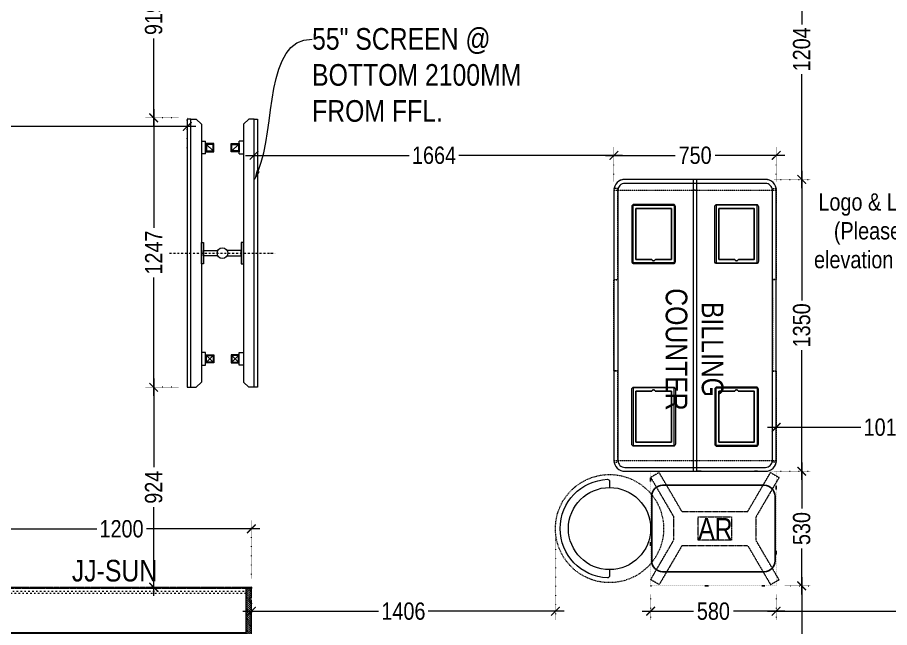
# Model space of a CAD drawing. Header units: millimetres. Extents: x -49972 to -35289, y -2918842 to -2908283.
# Drawn here: x -42723 to -38691, y -2912863 to -2910040 of the extents above; entities that cross this region are included whole.
import ezdxf
from ezdxf import colors
from ezdxf.entities.mleader import LeaderData, LeaderLine
from ezdxf.math import Vec2, Vec3

# ---------------------------------------------------------------- set-up
doc = ezdxf.new("R2010")
doc.units = ezdxf.units.MM
doc.header["$LTSCALE"] = 12
doc.header["$MEASUREMENT"] = 0
doc.header["$PDMODE"] = 3
for name, pattern in [('a_p6_plan_L18$0$HIDDEN', [0.375, 0.25, -0.125]), ('ACAD_ISO03W100', [30, 12, -18]), ('DASHDOT2', [0.5, 0.25, -0.125, 0, -0.125]), ('DOT', [0.25, 0, -0.25]), ('DOT2', [0.125, 0, -0.125]), ('HIDDEN2', [0.1875, 0.125, -0.0625]), ('HIDDENX2', [0.75, 0.5, -0.25])]:
    doc.linetypes.add(name, pattern=pattern)
doc.layers.get('0').update_dxf_attribs({"lineweight": 25})
for name, color, linetype, lineweight in [('LENS-TEXT', 31, 'Continuous', 5), ('LENS_DIMENSION', 193, 'Continuous', 0), ('LENS_TEXT', 31, 'Continuous', 5), ('LK-EQPMT', 3, 'Continuous', 18), ('LK-FF&E FLOOR', 1, 'Continuous', 9), ('LK-FF&E WALL', 1, 'Continuous', 9), ('LK-IT', 3, 'Continuous', 18), ('LN-ELEVATION-1', 81, 'Continuous', 13), ('LN-ELEVATION-2', 103, 'Continuous', 20), ('LN-ELEVATION-3', 125, 'a_p6_plan_L18$0$HIDDEN', 18), ('LN-ELEVATION-4', 145, 'Continuous', 13), ('LN-HATCH', 251, 'Continuous', 0)]:
    doc.layers.add(name, color=color, linetype=linetype, lineweight=lineweight)
doc.styles.add('LK TXT', font='Gill Sans MT Condensed Regular.ttf')
doc.styles.get("Standard").update_dxf_attribs({"font": 'Arial Narrow.ttf'})
doc.dimstyles.new('Working', dxfattribs={"dimscale": 0.8, "dimtxt": 100, "dimasz": 50, "dimexe": 50, "dimexo": 50, "dimgap": 25, "dimtad": 0, "dimdec": 0, "dimzin": 0, "dimdsep": 46, "dimtxsty": 'Standard', "dimblk": 'ARCHTICK', "dimcen": 0, "dimdle": 50, "dimclrd": 250, "dimclre": 8, "dimclrt": 7, "dimadec": 0, "dimazin": 0, "dimtfac": 1, "dimtdec": 0, "dimtofl": 0, "dimtmove": 1, "dimatfit": 3, "dimfxl": 3, "dimtolj": 1, "dimlwd": 5, "dimlwe": 0, "dimarcsym": 0})

# ---------------------------------------------------------------- blocks, each defined once
blk = doc.blocks.new('JJ 1200')
at = {"layer": 'LN-HATCH', "ltscale": 0.5}
h = blk.add_hatch(dxfattribs=at)
h.set_pattern_fill('ANSI31', color=256, scale=2)
h.set_pattern_definition([(45, (4097187.331, 1708800.267), (-4.4901280605, 4.4901280605), [])])
h.paths.add_polyline_path([(792.1, 220), (792.1, 30), (786.1, 30), (786.1, 20), (792.1, 20), (792.1, -24), (767.1, -24), (767.1, 220)])
h.paths.add_polyline_path([(-382.9, 180), (767.1, 180), (767.1, 186), (-382.9, 186)])
h.paths.add_polyline_path([(757.1, -24), (757.1, -30), (792.1, -30), (792.1, -24)])
h.paths.add_polyline_path([(-407.9, 220), (-407.9, 30), (-401.9, 30), (-401.9, 20), (-407.9, 20), (-407.9, -24), (-382.9, -24), (-382.9, 220)])
h.paths.add_polyline_path([(-372.9, -24), (-372.9, -30), (-407.9, -30), (-407.9, -24)])
at = {"layer": 'LN-ELEVATION-1', "ltscale": 0.5}
for points in [[(-407.9, 220), (-407.9, 30), (-401.9, 30), (-401.9, 20), (-407.9, 20), (-407.9, -24), (-382.9, -24), (-382.9, 220)], [(792.1, 220), (792.1, 30), (786.1, 30), (786.1, 20), (792.1, 20), (792.1, -24), (767.1, -24), (767.1, 220)], [(-382.9, 180), (767.1, 180), (767.1, 186), (-382.9, 186)], [(-372.9, -24), (-372.9, -30), (-407.9, -30), (-407.9, -24)], [(757.1, -24), (757.1, -30), (792.1, -30), (792.1, -24)]]:
    blk.add_lwpolyline(points, close=True, dxfattribs=at)
at = {"layer": 'LN-ELEVATION-3', "ltscale": 0.5}
for p, q in [((767.1, 220), (-382.9, 220)), ((757.1, -24), (-372.9, -24)), ((-372.9, -30), (757.1, -30))]:
    blk.add_line(p, q, dxfattribs=at)
at = {"layer": 'LN-ELEVATION-4', "linetype": 'ACAD_ISO03W100', "ltscale": 0.05}
blk.add_lwpolyline([(767.1, 0), (-382.9, 0), (-382.9, -12), (767.1, -12)], close=True, dxfattribs=at)
blk = doc.blocks.new('I-PAD Frame')
at = {"color": 3, "linetype": 'Continuous'}
blk.add_lwpolyline([(357868.7, -232321.1), (358122.7, -232321.1, 0.414214), (358132.7, -232311.1), (358132.7, -232129.1, 0.414214), (358122.7, -232119.1), (357868.7, -232119.1, 0.414214), (357858.7, -232129.1), (357858.7, -232311.1, 0.414214)], format="xyb", close=True, dxfattribs=at)
at = {"color": 3, "linetype": 'Continuous', "lineweight": 25}
blk.add_lwpolyline([(358113.2, -232229.7), (358113.2, -232302.1), (357878.2, -232302.1), (357878.2, -232138.1), (358113.2, -232138.1), (358113.2, -232210.6, 0.327538), (358114.6, -232212.5, -0.733799), (358114.6, -232227.8, 0.327538)], format="xyb", close=True, dxfattribs=at)
blk = doc.blocks.new('Billing Counter 1350')
at = {"color": 5, "linetype": 'HIDDENX2', "ltscale": 0.025}
for p, q in [((-625, -750), (-625, 0)), ((625, -750), (625, 0))]:
    blk.add_line(p, q, dxfattribs=at)
at = {"color": 0, "linetype": 'Continuous'}
for p, q in [((625, 0), (-625, 0)), ((675, -700), (675, -50)), ((-625, -750), (625, -750))]:
    blk.add_line(p, q, dxfattribs=at)
at = {"color": 2, "linetype": 'Continuous'}
blk.add_line((624, -750), (625, -750), dxfattribs=at)
at = {"color": 2, "linetype": 'HIDDENX2', "ltscale": 0.025}
for points in [[(-633, 0), (-212.5, 0), (-212.5, -17), (-633, -17)], [(210.3, 0), (-210.3, 0), (-210.3, -17), (210.3, -17)], [(212.3, 0), (632.9, 0), (632.9, -17), (212.3, -17)], [(-633, -750), (-212.5, -750), (-212.5, -733), (-633, -733)], [(210.3, -750), (-210.3, -750), (-210.3, -733), (210.3, -733)], [(212.3, -750), (632.9, -750), (632.9, -733), (212.3, -733)]]:
    blk.add_lwpolyline(points, close=True, dxfattribs=at)
at = {"color": 5, "linetype": 'Continuous'}
for points in [[(-556, -277.8), (-289, -277.8), (-289, -88.8), (-556, -88.8)], [(555.9, -277.8), (288.9, -277.8), (288.9, -88.8), (555.9, -88.8)], [(-556, -472.2), (-289, -472.2), (-289, -661.2), (-556, -661.2)], [(555.9, -472.2), (288.9, -472.2), (288.9, -661.2), (555.9, -661.2)]]:
    blk.add_lwpolyline(points, close=True, dxfattribs=at)
at = {"color": 5, "linetype": 'HIDDENX2', "ltscale": 0.025}
blk.add_lwpolyline([(625, -366.5), (-625, -366.5), (-625, -383.5), (625, -383.5)], close=True, dxfattribs=at)
at = {"color": 0, "linetype": 'Continuous'}
for centre, start, end in [((-625, -50), 90, 180), ((625, -50), 0, 90), ((625, -700), 270, 0)]:
    blk.add_arc(centre, 50, start, end, dxfattribs=at)
at = {"layer": 'LN-ELEVATION-2'}
blk.add_line((-675, -50), (-675, -700), dxfattribs=at)
for points in [[(625, 0), (-625, 0, 0.414214), (-675, -50), (-675, -700, 0.414214), (-625, -750), (625, -750, 0.414214), (675, -700), (675, -50, 0.414214)], [(625, -18), (-625, -18, 0.414214), (-657, -50), (-657, -700, 0.414214), (-625, -732), (625, -732, 0.414214), (657, -700), (657, -50, 0.414214)]]:
    blk.add_lwpolyline(points, format="xyb", close=True, dxfattribs=at)
blk.add_lwpolyline([(-675, -383.5), (675, -383.5), (675, -366.5), (-675, -366.5)], close=True, dxfattribs=at)
blk.add_arc((-625, -700), 50, 180, 270, dxfattribs=at)
at = {"color": 2, "linetype": 'Continuous', "xscale": -1, "rotation": 180}
blk.add_blockref('I-PAD Frame', (-358418.2, -232403.4), dxfattribs=at)
at = {"color": 2, "linetype": 'Continuous', "rotation": 180}
blk.add_blockref('I-PAD Frame', (358418.1, -232403.4), dxfattribs=at)
at = {"color": 2, "linetype": 'Continuous'}
blk.add_blockref('I-PAD Frame', (-358418.2, 231653.4), dxfattribs=at)
at = {"color": 2, "linetype": 'Continuous', "xscale": -1}
blk.add_blockref('I-PAD Frame', (358418.1, 231653.4), dxfattribs=at)
blk = doc.blocks.new('AR')
at = {"layer": 'LN-ELEVATION-2', "linetype": 'DOT', "lineweight": 25, "transparency": 33554493}
blk.add_lwpolyline([(0, 13.4), (530, 13.4), (530, 593.4), (0, 593.4)], close=True, dxfattribs=at)
at = {"layer": 'LN-ELEVATION-2', "lineweight": 25}
blk.add_lwpolyline([(465, 68.2), (465, 538.2, 0.414214), (415, 588.2), (115, 588.2, 0.414214), (65, 538.2), (65, 68.2, 0.414214), (115, 18.2), (415, 18.2, 0.414214)], format="xyb", close=True, dxfattribs=at)
at = {"layer": 'LN-ELEVATION-4', "linetype": 'HIDDEN2', "ltscale": 0.25, "transparency": 33554664}
for points in [[(185.8, 448.9), (5.9, 554), (28.5, 593.4), (211.1, 486.7)], [(344.2, 448.9), (524.1, 554), (501.5, 593.4), (318.9, 486.7)], [(211.1, 486.7), (318.9, 486.7)], [(185.8, 144.5), (185.8, 448.9)], [(344.2, 448.9), (344.2, 144.5)], [(185.8, 144.5), (5.9, 39.3), (28.5, 0), (211.1, 106.7)], [(344.2, 144.5), (524.1, 39.3), (501.5, 0), (318.9, 106.7)], [(318.9, 106.7), (211.1, 106.7)]]:
    blk.add_lwpolyline(points, dxfattribs=at)
blk.add_lwpolyline([(210.8, 374), (319.2, 374), (319.2, 219.4), (210.8, 219.4)], close=True, dxfattribs=at)
blk = doc.blocks.new('DOCTOR STOOL')
at = {"layer": 'LN-ELEVATION-1', "ltscale": 100}
blk.add_lwpolyline([(228, 37.8), (228, 9.1, -0.426474), (218.5, 0, -0.959166), (218.5, 455.6, -0.426474), (228, 446.5), (228, 417.8)], format="xyb", dxfattribs=at)
at = {"layer": 'LN-ELEVATION-1', "linetype": 'DASHDOT2'}
blk.add_circle((228, 227.8), 250, dxfattribs=at)
at = {"layer": 'LN-ELEVATION-1', "ltscale": 100}
blk.add_circle((228, 227.8), 190, dxfattribs=at)
blk = doc.blocks.new('55INCH')
at = {"layer": 'LK-EQPMT', "ltscale": 12}
for p, q in [((2111558.8, 1135690.5), (2111583.2, 1135690.5)), ((2111583.2, 1135690.5), (2111607.7, 1135666)), ((2111607.7, 1134473.9), (2111607.7, 1135666)), ((2111607.7, 1135587.9), (2111627.2, 1135587.9)), ((2111627.2, 1135587.9), (2111627.2, 1135529.3)), ((2111627.2, 1135529.3), (2111607.7, 1135529.3)), ((2111627.2, 1134610.6), (2111607.7, 1134610.6)), ((2111627.2, 1134610.6), (2111627.2, 1134552)), ((2111607.7, 1134552), (2111627.2, 1134552)), ((2111558.8, 1134449.5), (2111583.2, 1134449.5)), ((2111583.2, 1134449.5), (2111607.7, 1134473.9))]:
    blk.add_line(p, q, dxfattribs=at)
at = {"layer": 'LK-EQPMT'}
for p, q in [((2111661.6, 1135543.3), (2111631, 1135573.9)), ((2111661.6, 1135573.9), (2111631, 1135543.3)), ((2111661.6, 1134597.1), (2111631, 1134566.5))]:
    blk.add_line(p, q, dxfattribs=at)
at = {"layer": 'LK-EQPMT', "ltscale": 12}
blk.add_lwpolyline([(2111542.6, 1135690.5), (2111558.8, 1135690.5), (2111558.8, 1134449.5), (2111542.6, 1134449.5)], close=True, dxfattribs=at)
at = {"layer": 'LK-EQPMT'}
for points in [[(2111627.2, 1135577.7), (2111627.2, 1135539.5), (2111665.4, 1135539.5), (2111665.4, 1135577.7)], [(2111631, 1135573.9), (2111631, 1135543.3), (2111661.6, 1135543.3), (2111661.6, 1135573.9)], [(2111627.2, 1134562.7), (2111627.2, 1134600.9), (2111665.4, 1134600.9), (2111665.4, 1134562.7)], [(2111631, 1134566.5), (2111631, 1134597.1), (2111661.6, 1134597.1), (2111661.6, 1134566.5)]]:
    blk.add_lwpolyline(points, close=True, dxfattribs=at)
blk = doc.blocks.new('_ArchTick')
at = {"const_width": 0.15}
blk.add_lwpolyline([(-0.5, -0.5), (0.5, 0.5)], dxfattribs=at)
blk = doc.blocks.new('*D100')
at = {"layer": 'Defpoints', "color": 0, "transparency": 16777216}
for p in [(-41641.7, -2912406.1), (-42841.7, -2912696.7), (-41641.7, -2912675.7)]:
    blk.add_point(p, dxfattribs=at)
at = {"layer": 'LENS_DIMENSION', "color": 8, "linetype": 'DOT2', "lineweight": 0, "transparency": 16777216}
for p, q in [((-42841.7, -2912656.7), (-42841.7, -2912366.1)), ((-41641.7, -2912635.7), (-41641.7, -2912366.1))]:
    blk.add_line(p, q, dxfattribs=at)
at = {"layer": 'LENS_DIMENSION', "color": 8, "lineweight": 5, "transparency": 16777216}
for p, q in [((-42881.7, -2912406.1), (-42356.5, -2912406.1)), ((-41601.7, -2912406.1), (-42127, -2912406.1))]:
    blk.add_line(p, q, dxfattribs=at)
at = {"layer": 'LENS_DIMENSION', "color": 8, "lineweight": 5, "transparency": 16777216, "xscale": 40, "yscale": 40, "zscale": 40, "rotation": 180}
blk.add_blockref('_ArchTick', (-42841.7, -2912406.1), dxfattribs=at)
at = {"layer": 'LENS_DIMENSION', "color": 8, "lineweight": 5, "transparency": 16777216, "xscale": 40, "yscale": 40, "zscale": 40}
blk.add_blockref('_ArchTick', (-41641.7, -2912406.1), dxfattribs=at)
at = {"layer": 'LENS_DIMENSION', "color": 0, "transparency": 16777216, "insert": (-42241.7, -2912406.1), "char_height": 80, "attachment_point": 5}
blk.add_mtext('\\A1;1200', dxfattribs=at)
blk = doc.blocks.new('*D133')
at = {"layer": 'Defpoints', "color": 0, "transparency": 16777216}
for p in [(-39215.3, -2910678.2), (-39965.3, -2910839.7), (-39215.3, -2910839.7)]:
    blk.add_point(p, dxfattribs=at)
at = {"layer": 'LENS_DIMENSION', "color": 8, "linetype": 'DOT2', "lineweight": 0, "transparency": 16777216}
for p, q in [((-39965.3, -2910799.7), (-39965.3, -2910638.2)), ((-39215.3, -2910799.7), (-39215.3, -2910638.2))]:
    blk.add_line(p, q, dxfattribs=at)
at = {"layer": 'LENS_DIMENSION', "color": 8, "lineweight": 5, "transparency": 16777216}
for p, q in [((-40005.3, -2910678.2), (-39682.4, -2910678.2)), ((-39175.3, -2910678.2), (-39498.2, -2910678.2))]:
    blk.add_line(p, q, dxfattribs=at)
at = {"layer": 'LENS_DIMENSION', "color": 8, "lineweight": 5, "transparency": 16777216, "xscale": 40, "yscale": 40, "zscale": 40, "rotation": 180}
blk.add_blockref('_ArchTick', (-39965.3, -2910678.2), dxfattribs=at)
at = {"layer": 'LENS_DIMENSION', "color": 8, "lineweight": 5, "transparency": 16777216, "xscale": 40, "yscale": 40, "zscale": 40}
blk.add_blockref('_ArchTick', (-39215.3, -2910678.2), dxfattribs=at)
at = {"layer": 'LENS_DIMENSION', "color": 0, "transparency": 16777216, "insert": (-39590.3, -2910678.2), "char_height": 80, "attachment_point": 5}
blk.add_mtext('\\A1;750', dxfattribs=at)
blk = doc.blocks.new('*D134')
at = {"layer": 'Defpoints', "color": 0, "transparency": 16777216}
for p in [(-39265.3, -2910789.7), (-39265.3, -2912139.7), (-39097.5, -2912139.7)]:
    blk.add_point(p, dxfattribs=at)
at = {"layer": 'LENS_DIMENSION', "color": 8, "lineweight": 5, "transparency": 16777216}
for p, q in [((-39097.5, -2910749.7), (-39097.5, -2911349.9)), ((-39097.5, -2912179.7), (-39097.5, -2911579.4))]:
    blk.add_line(p, q, dxfattribs=at)
at = {"layer": 'LENS_DIMENSION', "color": 8, "linetype": 'DOT2', "lineweight": 0, "transparency": 16777216}
for p, q in [((-39225.3, -2910789.7), (-39057.5, -2910789.7)), ((-39225.3, -2912139.7), (-39057.5, -2912139.7))]:
    blk.add_line(p, q, dxfattribs=at)
at = {"layer": 'LENS_DIMENSION', "color": 8, "lineweight": 5, "transparency": 16777216, "xscale": 40, "yscale": 40, "zscale": 40}
for p, rotation in [((-39097.5, -2910789.7), 90), ((-39097.5, -2912139.7), 270)]:
    blk.add_blockref('_ArchTick', p, dxfattribs=dict(at, rotation=rotation))
at = {"layer": 'LENS_DIMENSION', "color": 0, "transparency": 16777216, "insert": (-39097.5, -2911464.7), "char_height": 80, "attachment_point": 5, "rotation": 90}
blk.add_mtext('\\A1;1350', dxfattribs=at)
blk = doc.blocks.new('*D135')
at = {"layer": 'Defpoints', "color": 0, "transparency": 16777216}
for p in [(-39265.3, -2912139.7), (-39215.8, -2912669.7), (-39097.5, -2912669.7)]:
    blk.add_point(p, dxfattribs=at)
at = {"layer": 'LENS_DIMENSION', "color": 8, "lineweight": 5, "transparency": 16777216}
for p, q in [((-39097.5, -2912099.7), (-39097.5, -2912312.3)), ((-39097.5, -2912709.7), (-39097.5, -2912497))]:
    blk.add_line(p, q, dxfattribs=at)
at = {"layer": 'LENS_DIMENSION', "color": 8, "linetype": 'DOT2', "lineweight": 0, "transparency": 16777216}
for p, q in [((-39225.3, -2912139.7), (-39057.5, -2912139.7)), ((-39175.8, -2912669.7), (-39057.5, -2912669.7))]:
    blk.add_line(p, q, dxfattribs=at)
at = {"layer": 'LENS_DIMENSION', "color": 8, "lineweight": 5, "transparency": 16777216, "xscale": 40, "yscale": 40, "zscale": 40}
for p, rotation in [((-39097.5, -2912139.7), 90), ((-39097.5, -2912669.7), 270)]:
    blk.add_blockref('_ArchTick', p, dxfattribs=dict(at, rotation=rotation))
at = {"layer": 'LENS_DIMENSION', "color": 0, "transparency": 16777216, "insert": (-39097.5, -2912404.7), "char_height": 80, "attachment_point": 5, "rotation": 90}
blk.add_mtext('\\A1;530', dxfattribs=at)
blk = doc.blocks.new('*D136')
at = {"layer": 'Defpoints', "color": 0, "transparency": 16777216}
for p in [(-39795.8, -2912669.7), (-39215.8, -2912669.7), (-39215.8, -2912787.2)]:
    blk.add_point(p, dxfattribs=at)
at = {"layer": 'LENS_DIMENSION', "color": 8, "linetype": 'DOT2', "lineweight": 0, "transparency": 16777216}
for p, q in [((-39795.8, -2912709.7), (-39795.8, -2912827.2)), ((-39215.8, -2912709.7), (-39215.8, -2912827.2))]:
    blk.add_line(p, q, dxfattribs=at)
at = {"layer": 'LENS_DIMENSION', "color": 8, "lineweight": 5, "transparency": 16777216}
for p, q in [((-39835.8, -2912787.2), (-39598.1, -2912787.2)), ((-39175.8, -2912787.2), (-39413.4, -2912787.2))]:
    blk.add_line(p, q, dxfattribs=at)
at = {"layer": 'LENS_DIMENSION', "color": 8, "lineweight": 5, "transparency": 16777216, "xscale": 40, "yscale": 40, "zscale": 40, "rotation": 180}
blk.add_blockref('_ArchTick', (-39795.8, -2912787.2), dxfattribs=at)
at = {"layer": 'LENS_DIMENSION', "color": 8, "lineweight": 5, "transparency": 16777216, "xscale": 40, "yscale": 40, "zscale": 40}
blk.add_blockref('_ArchTick', (-39215.8, -2912787.2), dxfattribs=at)
at = {"layer": 'LENS_DIMENSION', "color": 0, "transparency": 16777216, "insert": (-39505.8, -2912787.2), "char_height": 80, "attachment_point": 5}
blk.add_mtext('\\A1;580', dxfattribs=at)
blk = doc.blocks.new('*D137')
at = {"layer": 'Defpoints', "color": 0, "transparency": 16777216}
for p in [(-40235.8, -2912404.7), (-41641.7, -2912681.7), (-41641.7, -2912787.2)]:
    blk.add_point(p, dxfattribs=at)
at = {"layer": 'LENS_DIMENSION', "color": 8, "linetype": 'DOT2', "lineweight": 0, "transparency": 16777216}
for p, q in [((-40235.8, -2912444.7), (-40235.8, -2912827.2)), ((-41641.7, -2912721.7), (-41641.7, -2912827.2))]:
    blk.add_line(p, q, dxfattribs=at)
at = {"layer": 'LENS_DIMENSION', "color": 8, "lineweight": 5, "transparency": 16777216}
for p, q in [((-41681.7, -2912787.2), (-41053.6, -2912787.2)), ((-40195.8, -2912787.2), (-40823.9, -2912787.2))]:
    blk.add_line(p, q, dxfattribs=at)
at = {"layer": 'LENS_DIMENSION', "color": 8, "lineweight": 5, "transparency": 16777216, "xscale": 40, "yscale": 40, "zscale": 40, "rotation": 180}
blk.add_blockref('_ArchTick', (-41641.7, -2912787.2), dxfattribs=at)
at = {"layer": 'LENS_DIMENSION', "color": 8, "lineweight": 5, "transparency": 16777216, "xscale": 40, "yscale": 40, "zscale": 40}
blk.add_blockref('_ArchTick', (-40235.8, -2912787.2), dxfattribs=at)
at = {"layer": 'LENS_DIMENSION', "color": 0, "transparency": 16777216, "insert": (-40938.8, -2912787.2), "char_height": 80, "attachment_point": 5}
blk.add_mtext('\\A1;1406', dxfattribs=at)
blk = doc.blocks.new('*D138')
at = {"layer": 'Defpoints', "color": 0, "transparency": 16777216}
for p in [(-39215.8, -2912669.7), (-37718.7, -2912705.7), (-37718.7, -2912787.2)]:
    blk.add_point(p, dxfattribs=at)
at = {"layer": 'LENS_DIMENSION', "color": 8, "linetype": 'DOT2', "lineweight": 0, "transparency": 16777216}
for p, q in [((-39215.8, -2912709.7), (-39215.8, -2912827.2)), ((-37718.7, -2912745.7), (-37718.7, -2912827.2))]:
    blk.add_line(p, q, dxfattribs=at)
at = {"layer": 'LENS_DIMENSION', "color": 8, "lineweight": 5, "transparency": 16777216}
for p, q in [((-39255.8, -2912787.2), (-38582.1, -2912787.2)), ((-37678.7, -2912787.2), (-38352.4, -2912787.2))]:
    blk.add_line(p, q, dxfattribs=at)
at = {"layer": 'LENS_DIMENSION', "color": 8, "lineweight": 5, "transparency": 16777216, "xscale": 40, "yscale": 40, "zscale": 40, "rotation": 180}
blk.add_blockref('_ArchTick', (-39215.8, -2912787.2), dxfattribs=at)
at = {"layer": 'LENS_DIMENSION', "color": 8, "lineweight": 5, "transparency": 16777216, "xscale": 40, "yscale": 40, "zscale": 40}
blk.add_blockref('_ArchTick', (-37718.7, -2912787.2), dxfattribs=at)
at = {"layer": 'LENS_DIMENSION', "color": 0, "transparency": 16777216, "insert": (-38467.3, -2912787.2), "char_height": 80, "attachment_point": 5}
blk.add_mtext('\\A1;1497', dxfattribs=at)
blk = doc.blocks.new('*D139')
at = {"layer": 'Defpoints', "color": 0, "transparency": 16777216}
for p in [(-41629.1, -2910678.2), (-41629.1, -2910797.2), (-39965.3, -2910839.7)]:
    blk.add_point(p, dxfattribs=at)
at = {"layer": 'LENS_DIMENSION', "color": 8, "linetype": 'DOT2', "lineweight": 0, "transparency": 16777216}
for p, q in [((-41629.1, -2910757.2), (-41629.1, -2910638.2)), ((-39965.3, -2910799.7), (-39965.3, -2910638.2))]:
    blk.add_line(p, q, dxfattribs=at)
at = {"layer": 'LENS_DIMENSION', "color": 8, "lineweight": 5, "transparency": 16777216}
for p, q in [((-41669.1, -2910678.2), (-40912, -2910678.2)), ((-39925.3, -2910678.2), (-40682.4, -2910678.2))]:
    blk.add_line(p, q, dxfattribs=at)
at = {"layer": 'LENS_DIMENSION', "color": 8, "lineweight": 5, "transparency": 16777216, "xscale": 40, "yscale": 40, "zscale": 40, "rotation": 180}
blk.add_blockref('_ArchTick', (-41629.1, -2910678.2), dxfattribs=at)
at = {"layer": 'LENS_DIMENSION', "color": 8, "lineweight": 5, "transparency": 16777216, "xscale": 40, "yscale": 40, "zscale": 40}
blk.add_blockref('_ArchTick', (-39965.3, -2910678.2), dxfattribs=at)
at = {"layer": 'LENS_DIMENSION', "color": 0, "transparency": 16777216, "insert": (-40797.2, -2910678.2), "char_height": 80, "attachment_point": 5}
blk.add_mtext('\\A1;1664', dxfattribs=at)
blk = doc.blocks.new('*D140')
at = {"layer": 'Defpoints', "color": 0, "transparency": 16777216}
for p in [(-44693, -2910544.7), (-41937.9, -2910722.7), (-44693, -2911148.2)]:
    blk.add_point(p, dxfattribs=at)
at = {"layer": 'LENS_DIMENSION', "color": 8, "linetype": 'DOT2', "lineweight": 0, "transparency": 16777216}
for p, q in [((-44693, -2911108.2), (-44693, -2910504.7)), ((-41937.9, -2910682.7), (-41937.9, -2910504.7))]:
    blk.add_line(p, q, dxfattribs=at)
at = {"layer": 'LENS_DIMENSION', "color": 8, "lineweight": 5, "transparency": 16777216}
for p, q in [((-44733, -2910544.7), (-43434.2, -2910544.7)), ((-41897.9, -2910544.7), (-43196.7, -2910544.7))]:
    blk.add_line(p, q, dxfattribs=at)
at = {"layer": 'LENS_DIMENSION', "color": 8, "lineweight": 5, "transparency": 16777216, "xscale": 40, "yscale": 40, "zscale": 40, "rotation": 180}
blk.add_blockref('_ArchTick', (-44693, -2910544.7), dxfattribs=at)
at = {"layer": 'LENS_DIMENSION', "color": 8, "lineweight": 5, "transparency": 16777216, "xscale": 40, "yscale": 40, "zscale": 40}
blk.add_blockref('_ArchTick', (-41937.9, -2910544.7), dxfattribs=at)
at = {"layer": 'LENS_DIMENSION', "color": 0, "transparency": 16777216, "insert": (-43315.4, -2910544.7), "char_height": 80, "attachment_point": 5}
blk.add_mtext('\\A1;2755', dxfattribs=at)
blk = doc.blocks.new('*D146')
at = {"layer": 'Defpoints', "color": 0, "transparency": 16777216}
for p in [(-42093, -2909585.7), (-42006.2, -2909585.7), (-41937.9, -2910504.7)]:
    blk.add_point(p, dxfattribs=at)
at = {"layer": 'LENS_DIMENSION', "color": 8, "lineweight": 5, "transparency": 16777216}
for p, q in [((-42093, -2909545.7), (-42093, -2909952.6)), ((-42093, -2910544.7), (-42093, -2910137.8))]:
    blk.add_line(p, q, dxfattribs=at)
at = {"layer": 'LENS_DIMENSION', "color": 8, "linetype": 'DOT2', "lineweight": 0, "transparency": 16777216}
for p, q in [((-42046.2, -2909585.7), (-42133, -2909585.7)), ((-41977.9, -2910504.7), (-42133, -2910504.7))]:
    blk.add_line(p, q, dxfattribs=at)
at = {"layer": 'LENS_DIMENSION', "color": 8, "lineweight": 5, "transparency": 16777216, "xscale": 40, "yscale": 40, "zscale": 40}
for p, rotation in [((-42093, -2909585.7), 90), ((-42093, -2910504.7), 270)]:
    blk.add_blockref('_ArchTick', p, dxfattribs=dict(at, rotation=rotation))
at = {"layer": 'LENS_DIMENSION', "color": 0, "transparency": 16777216, "insert": (-42093, -2910045.2), "char_height": 80, "attachment_point": 5, "rotation": 90}
blk.add_mtext('\\A1;919', dxfattribs=at)
blk = doc.blocks.new('*D147')
at = {"layer": 'Defpoints', "color": 0, "transparency": 16777216}
for p in [(-41937.9, -2910504.7), (-42093, -2911751.2), (-41937.9, -2911751.2)]:
    blk.add_point(p, dxfattribs=at)
at = {"layer": 'LENS_DIMENSION', "color": 8, "lineweight": 5, "transparency": 16777216}
for p, q in [((-42093, -2910464.7), (-42093, -2911013.1)), ((-42093, -2911791.2), (-42093, -2911242.8))]:
    blk.add_line(p, q, dxfattribs=at)
at = {"layer": 'LENS_DIMENSION', "color": 8, "linetype": 'DOT2', "lineweight": 0, "transparency": 16777216}
for p, q in [((-41977.9, -2910504.7), (-42133, -2910504.7)), ((-41977.9, -2911751.2), (-42133, -2911751.2))]:
    blk.add_line(p, q, dxfattribs=at)
at = {"layer": 'LENS_DIMENSION', "color": 8, "lineweight": 5, "transparency": 16777216, "xscale": 40, "yscale": 40, "zscale": 40}
for p, rotation in [((-42093, -2910504.7), 90), ((-42093, -2911751.2), 270)]:
    blk.add_blockref('_ArchTick', p, dxfattribs=dict(at, rotation=rotation))
at = {"layer": 'LENS_DIMENSION', "color": 0, "transparency": 16777216, "insert": (-42093, -2911128), "char_height": 80, "attachment_point": 5, "rotation": 90}
blk.add_mtext('\\A1;1247', dxfattribs=at)
blk = doc.blocks.new('*D148')
at = {"layer": 'Defpoints', "color": 0, "transparency": 16777216}
for p in [(-41937.9, -2911751.2), (-42093, -2912675.7), (-42056, -2912675.7)]:
    blk.add_point(p, dxfattribs=at)
at = {"layer": 'LENS_DIMENSION', "color": 8, "lineweight": 5, "transparency": 16777216}
for p, q in [((-42093, -2911711.2), (-42093, -2912121.1)), ((-42093, -2912715.7), (-42093, -2912305.9))]:
    blk.add_line(p, q, dxfattribs=at)
at = {"layer": 'LENS_DIMENSION', "color": 8, "linetype": 'DOT2', "lineweight": 0, "transparency": 16777216}
for p, q in [((-41977.9, -2911751.2), (-42133, -2911751.2)), ((-42096, -2912675.7), (-42133, -2912675.7))]:
    blk.add_line(p, q, dxfattribs=at)
at = {"layer": 'LENS_DIMENSION', "color": 8, "lineweight": 5, "transparency": 16777216, "xscale": 40, "yscale": 40, "zscale": 40}
for p, rotation in [((-42093, -2911751.2), 90), ((-42093, -2912675.7), 270)]:
    blk.add_blockref('_ArchTick', p, dxfattribs=dict(at, rotation=rotation))
at = {"layer": 'LENS_DIMENSION', "color": 0, "transparency": 16777216, "insert": (-42093, -2912213.5), "char_height": 80, "attachment_point": 5, "rotation": 90}
blk.add_mtext('\\A1;924', dxfattribs=at)
blk = doc.blocks.new('*D153')
at = {"layer": 'Defpoints', "color": 0, "transparency": 16777216}
for p in [(-39148, -2909585.7), (-39097.5, -2909585.7), (-39265.3, -2910789.7)]:
    blk.add_point(p, dxfattribs=at)
at = {"layer": 'LENS_DIMENSION', "color": 8, "lineweight": 5, "transparency": 16777216}
for p, q in [((-39097.5, -2909545.7), (-39097.5, -2910073)), ((-39097.5, -2910829.7), (-39097.5, -2910302.5))]:
    blk.add_line(p, q, dxfattribs=at)
at = {"layer": 'LENS_DIMENSION', "color": 8, "linetype": 'DOT2', "lineweight": 0, "transparency": 16777216}
for p, q in [((-39108, -2909585.7), (-39057.5, -2909585.7)), ((-39225.3, -2910789.7), (-39057.5, -2910789.7))]:
    blk.add_line(p, q, dxfattribs=at)
at = {"layer": 'LENS_DIMENSION', "color": 8, "lineweight": 5, "transparency": 16777216, "xscale": 40, "yscale": 40, "zscale": 40}
for p, rotation in [((-39097.5, -2909585.7), 90), ((-39097.5, -2910789.7), 270)]:
    blk.add_blockref('_ArchTick', p, dxfattribs=dict(at, rotation=rotation))
at = {"layer": 'LENS_DIMENSION', "color": 0, "transparency": 16777216, "insert": (-39097.5, -2910187.7), "char_height": 80, "attachment_point": 5, "rotation": 90}
blk.add_mtext('\\A1;1204', dxfattribs=at)
blk = doc.blocks.new('*D154')
at = {"layer": 'Defpoints', "color": 0, "transparency": 16777216}
for p in [(-39215.8, -2912669.7), (-39160.7, -2914235.7), (-39097.5, -2914235.7)]:
    blk.add_point(p, dxfattribs=at)
at = {"layer": 'LENS_DIMENSION', "color": 8, "lineweight": 5, "transparency": 16777216}
for p, q in [((-39097.5, -2912629.7), (-39097.5, -2913337.9)), ((-39097.5, -2914275.7), (-39097.5, -2913567.6))]:
    blk.add_line(p, q, dxfattribs=at)
at = {"layer": 'LENS_DIMENSION', "color": 8, "linetype": 'DOT2', "lineweight": 0, "transparency": 16777216}
for p, q in [((-39175.8, -2912669.7), (-39057.5, -2912669.7)), ((-39120.7, -2914235.7), (-39057.5, -2914235.7))]:
    blk.add_line(p, q, dxfattribs=at)
at = {"layer": 'LENS_DIMENSION', "color": 8, "lineweight": 5, "transparency": 16777216, "xscale": 40, "yscale": 40, "zscale": 40}
for p, rotation in [((-39097.5, -2912669.7), 90), ((-39097.5, -2914235.7), 270)]:
    blk.add_blockref('_ArchTick', p, dxfattribs=dict(at, rotation=rotation))
at = {"layer": 'LENS_DIMENSION', "color": 0, "transparency": 16777216, "insert": (-39097.5, -2913452.7), "char_height": 80, "attachment_point": 5, "rotation": 90}
blk.add_mtext('\\A1;1566', dxfattribs=at)
blk = doc.blocks.new('*D180')
at = {"layer": 'Defpoints', "color": 0, "transparency": 16777216}
for p in [(-39215.3, -2911938.2), (-38203.7, -2911936.2), (-38203.7, -2911938.2)]:
    blk.add_point(p, dxfattribs=at)
at = {"layer": 'LENS_DIMENSION', "color": 8, "linetype": 'DOT2', "lineweight": 0, "transparency": 16777216}
for p, q in [((-39215.3, -2911898.2), (-39215.3, -2911896.2)), ((-38203.7, -2911898.2), (-38203.7, -2911896.2))]:
    blk.add_line(p, q, dxfattribs=at)
at = {"layer": 'LENS_DIMENSION', "color": 8, "lineweight": 5, "transparency": 16777216}
for p, q in [((-39255.3, -2911936.2), (-38824.1, -2911936.2)), ((-38163.7, -2911936.2), (-38594.9, -2911936.2))]:
    blk.add_line(p, q, dxfattribs=at)
at = {"layer": 'LENS_DIMENSION', "color": 8, "lineweight": 5, "transparency": 16777216, "xscale": 40, "yscale": 40, "zscale": 40, "rotation": 180}
blk.add_blockref('_ArchTick', (-39215.3, -2911936.2), dxfattribs=at)
at = {"layer": 'LENS_DIMENSION', "color": 8, "lineweight": 5, "transparency": 16777216, "xscale": 40, "yscale": 40, "zscale": 40}
blk.add_blockref('_ArchTick', (-38203.7, -2911936.2), dxfattribs=at)
at = {"layer": 'LENS_DIMENSION', "color": 0, "transparency": 16777216, "insert": (-38709.5, -2911936.2), "char_height": 80, "attachment_point": 5}
blk.add_mtext('\\A1;1012', dxfattribs=at)

msp = doc.modelspace()

# ---------------------------------------------------------------- linework, layer by layer
at = {"layer": 'LK-IT', "color": 1, "linetype": 'DASHDOT2', "ltscale": 3}
msp.add_line((-42019.9, -2911130.7), (-41530.9, -2911130.7), dxfattribs=at)
at = {"layer": 'LK-IT'}
for points in [[(-41872.8, -2911180.7), (-41872.8, -2911080.7), (-41862.8, -2911080.7), (-41862.8, -2911180.7)], [(-41678, -2911180.7), (-41678, -2911080.7), (-41688, -2911080.7), (-41688, -2911180.7)]]:
    msp.add_lwpolyline(points, close=True, dxfattribs=at)
for points in [[(-41797, -2911143.2), (-41862.8, -2911143.2), (-41862.8, -2911118.2), (-41797, -2911118.2, 0.267949), (-41797, -2911143.2, -1)], [(-41753.7, -2911143.2), (-41688, -2911143.2), (-41688, -2911118.2), (-41753.7, -2911118.2, -0.267949), (-41753.7, -2911143.2, 1)]]:
    msp.add_lwpolyline(points, format="xyb", dxfattribs=at)
at = {"layer": 'LK-IT', "color": 1}
msp.add_circle((-41775.4, -2911130.7), 25, dxfattribs=at)

# ---------------------------------------------------------------- block references
at = {"layer": 'LK-EQPMT', "rotation": 89.99999999999996}
msp.add_blockref('AR', (-39202.4, -2912669.7), dxfattribs=at)
at = {"layer": 'LK-FF&E FLOOR', "rotation": 270}
msp.add_blockref('Billing Counter 1350', (-39215.3, -2911464.7), dxfattribs=at)
at = {"layer": 'LK-FF&E FLOOR'}
msp.add_blockref('DOCTOR STOOL', (-40213.8, -2912632.5), dxfattribs=at)
at = {"layer": 'LK-FF&E WALL', "xscale": -1, "rotation": 180}
msp.add_blockref('JJ 1200', (-42433.8, -2912705.7), dxfattribs=at)
at = {"layer": 'LK-IT', "xscale": -1, "rotation": 180}
msp.add_blockref('55INCH', (-2153480.5, -1776060.8), dxfattribs=at)
at = {"layer": 'LK-IT', "rotation": 180}
msp.add_blockref('55INCH', (2069929.7, -1776060.8), dxfattribs=at)

# ---------------------------------------------------------------- texts
at = {"layer": 'LENS-TEXT', "color": 0, "linetype": 'Continuous', "ltscale": 3, "insert": (-39593.6, -2911576.2), "char_height": 100, "width": 554.726, "attachment_point": 5, "rotation": 270, "style": 'LK TXT'}
msp.add_mtext('{\\C256;BILLING COUNTER}', dxfattribs=at)
at = {"layer": 'LENS-TEXT', "color": 0, "linetype": 'Continuous', "ltscale": 3, "insert": (-39496.6, -2912406), "char_height": 100, "attachment_point": 5, "style": 'LK TXT'}
msp.add_mtext_dynamic_manual_height_columns('{\\C256;AR}', width=237.441, gutter_width=12.5, heights=[0], dxfattribs=at)
at = {"layer": 'LENS-TEXT', "linetype": 'Continuous', "ltscale": 3, "insert": (-42274, -2912600.2), "char_height": 100, "width": 254.125, "attachment_point": 5, "style": 'LK TXT'}
msp.add_mtext('JJ-SUN', dxfattribs=at)

# ---------------------------------------------------------------- dimensions: what is measured, and where the dimension line sits
at = {"layer": 'LENS_DIMENSION'}
for base, p1, p2, picture, middle in [((-42093, -2909585.7), (-41937.9, -2910504.7), (-42006.2, -2909585.7), '*D146', (-42093, -2910045.2)), ((-39097.5, -2909585.7), (-39265.3, -2910789.7), (-39148, -2909585.7), '*D153', (-39097.5, -2910187.7)), ((-42093, -2911751.2433), (-41937.8741, -2910504.6576), (-41937.8741, -2911751.2433), '*D147', (-42093, -2911127.9504)), ((-39097.5, -2912139.7), (-39265.3, -2910789.7), (-39265.3, -2912139.7), '*D134', (-39097.5, -2911464.7)), ((-42093, -2912675.7432991), (-41937.8741112, -2911751.2432991), (-42056, -2912675.7432991), '*D148', (-42093, -2912213.4932991)), ((-39097.5, -2912669.7), (-39265.3, -2912139.7), (-39215.8, -2912669.7), '*D135', (-39097.5, -2912404.7)), ((-39097.5, -2914235.7), (-39215.8, -2912669.7), (-39160.7, -2914235.7), '*D154', (-39097.5, -2913452.7))]:
    dim = msp.add_linear_dim(base=base, p1=p1, p2=p2, angle=90, dimstyle='Working', override={"dimclrd": 8, "dimclrt": 0, "dimfxl": 25}, dxfattribs=at)
    dim.commit()
    dim.dimension.update_dxf_attribs({"geometry": picture, "text_midpoint": middle})
for base, p1, p2, picture, middle in [((-44693, -2910544.7), (-41937.9, -2910722.7), (-44693, -2911148.2), '*D140', (-43315.4, -2910544.7)), ((-41629.1, -2910678.2), (-39965.3, -2910839.7), (-41629.1, -2910797.2), '*D139', (-40797.2, -2910678.2)), ((-39215.3, -2910678.2), (-39965.3, -2910839.7), (-39215.3, -2910839.7), '*D133', (-39590.3, -2910678.2)), ((-38203.7, -2911936.2), (-39215.3, -2911938.2), (-38203.7, -2911938.2), '*D180', (-38709.5, -2911936.2)), ((-41641.7, -2912406.1), (-42841.7, -2912696.7), (-41641.7, -2912675.7), '*D100', (-42241.7, -2912406.1)), ((-41641.7, -2912787.2), (-40235.8, -2912404.7), (-41641.7, -2912681.7), '*D137', (-40938.8, -2912787.2)), ((-39215.8, -2912787.2), (-39795.8, -2912669.7), (-39215.8, -2912669.7), '*D136', (-39505.8, -2912787.2)), ((-37718.7, -2912787.2), (-39215.8, -2912669.7), (-37718.7, -2912705.7), '*D138', (-38467.3, -2912787.2))]:
    dim = msp.add_linear_dim(base=base, p1=p1, p2=p2, dimstyle='Working', override={"dimclrd": 8, "dimclrt": 0, "dimfxl": 25}, dxfattribs=at)
    dim.commit()
    dim.dimension.update_dxf_attribs({"geometry": picture, "text_midpoint": middle})

# ---------------------------------------------------------------- leaders
at = {"layer": 'LENS-TEXT', "linetype": 'Continuous', "ltscale": 3}
ml = msp.add_multileader_mtext('Standard', dxfattribs=at)
ml.set_content('\\pxql,t3;{\\fGill Sans MT Condensed|b0|i0|c0|p34;\\C256;55" SCREEN @\\PBOTTOM 2100MM \\PFROM FFL.}', color=1)
ml.set_leader_properties(color=256, linetype='ByLayer', lineweight=-1)
ml.build(insert=Vec2(0, 0))
ml.multileader.update_dxf_attribs({"leader_type": 2, "dogleg_length": 0.36, "arrow_head_size": 50})
ctx = ml.context
ctx.base_point, ctx.char_height, ctx.arrow_head_size, ctx.landing_gap_size, ctx.plane_origin = Vec3(-41361.1, -2910140), 100, 50, 0.09, Vec3(-37704.3, -2912031.3)
notes = []
notes.append((ctx, [(1, (1, 1, 0), (-41361.4, -2910140), (1, 0), 0.36, [(1, [(-41629.1, -2910797.2)], 0, []), (0, [(-41629.1, -2910797.2)], 0, [])])]))
ctx.mtext.insert, ctx.mtext.rotation, ctx.mtext.width, ctx.mtext.flow_direction = Vec3(-41361, -2910089.4), 6.283185, 1147.32, 5
at = {"layer": 'LENS_TEXT', "color": 1, "linetype": 'Continuous', "ltscale": 3, "true_color": 0xf50000}
ml = msp.add_multileader_mtext('Standard', dxfattribs=at)
ml.set_content('\\pxqr,t3;{\\C256;Logo & Letters \\P(Please refer \\Pelevation dwg.)}', color=1)
ml.set_leader_properties(color=256, linetype='ByLayer', lineweight=-1)
ml.build(insert=Vec2(0, 0))
ml.multileader.update_dxf_attribs({"leader_type": 2, "dogleg_length": 0.36, "arrow_head_size": 50})
ctx = ml.context
ctx.base_point, ctx.char_height, ctx.arrow_head_size, ctx.landing_gap_size, ctx.plane_origin = Vec3(-39032.2, -2910905.6), 80, 50, 0.09, Vec3(-37689.4, -2915078.4)
ctx.text_align_type = 2
notes.append((ctx, [(0, (1, 1, 0), (-38423.9, -2910905.6), (-1, 0), 0.36, [(1, [(-37734.5, -2911495.7)], 0, []), (0, [(-37734.5, -2911495.7)], 0, [])])]))
ctx.mtext.insert, ctx.mtext.rotation, ctx.mtext.width, ctx.mtext.alignment, ctx.mtext.flow_direction = Vec3(-38424.3, -2910853.8), 6.283185, 977.96, 3, 5
for ctx, leaders in notes:
    for number, flags, end, landing, length, lines in leaders:
        leader = LeaderData()
        leader.index, (leader.has_last_leader_line, leader.has_dogleg_vector, leader.attachment_direction) = number, flags
        leader.last_leader_point, leader.dogleg_vector, leader.dogleg_length = Vec3(end), Vec3(landing), length
        for number, points, colour, breaks in lines:
            line = LeaderLine()
            line.index, line.vertices, line.color, line.breaks = number, Vec3.list(points), colors.encode_raw_color(colour), breaks
            leader.lines.append(line)
        ctx.leaders.append(leader)

doc.saveas('drawing.dxf')
